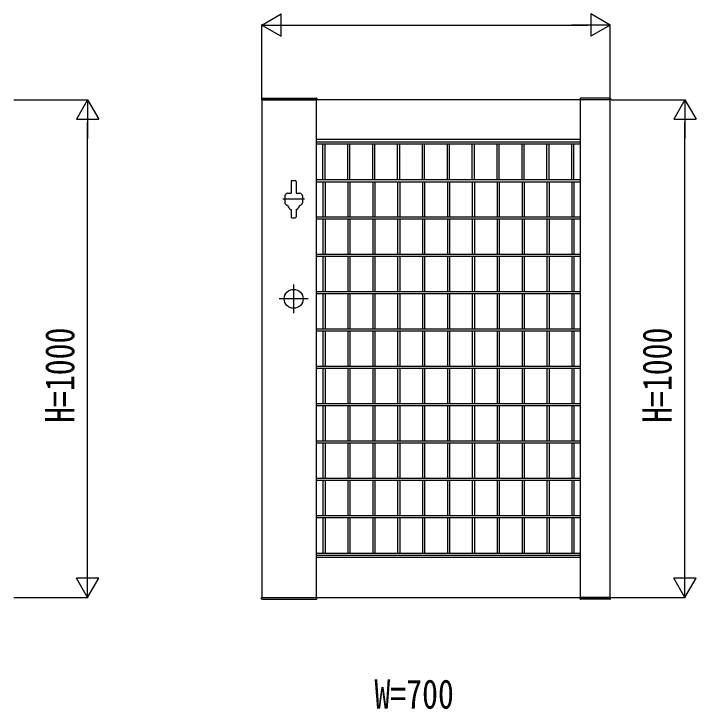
# Model space of a CAD drawing. Units: millimetres, scale not verified. Extents: x -8410 to 8410, y -5940 to 5940.
# Drawn here: x -1208 to 163, y -1474 to -78 of the extents above; entities that cross this region are included whole.
import ezdxf
from ezdxf.enums import TextEntityAlignment as Align

# ---------------------------------------------------------------- set-up
doc = ezdxf.new("R2010")
doc.units = ezdxf.units.MM
doc.header["$LTSCALE"] = 30
doc.layers.add('0-2_YKK_A1', color=4, linetype='Continuous')
doc.layers.add('0-3_YKK_D', color=6, linetype='Continuous')
doc.styles.add('ＭＳ ゴシック', font='')
doc.styles.get('ＭＳ ゴシック').set_extended_font_data('MS Gothic')

msp = doc.modelspace()

# ---------------------------------------------------------------- linework, layer by layer
at = {"layer": '0-2_YKK_A1'}
for p, q in [((-710.33, -247.45), (-710.46, -250)), ((-710.46, -250), (-599.46, -250)), ((-709.33, -246.5), (-600.59, -246.5)), ((-599.96, -1250), (-599.96, -250)), ((-599.59, -247.45), (-599.46, -250)), ((-70.33, -247.45), (-70.46, -250)), ((-9.46, -250), (-70.46, -250)), ((-69.96, -1250), (-69.96, -250)), ((-10.59, -246.5), (-69.33, -246.5)), ((-9.59, -247.45), (-9.46, -250)), ((-69.96, -330), (-599.96, -330)), ((-599.96, -334.8), (-69.96, -334.8)), ((-599.96, -338.8), (-69.96, -338.8)), ((-587.06, -410.4), (-587.06, -338.8)), ((-582.86, -410.4), (-582.86, -338.8)), ((-537.06, -410.4), (-537.06, -338.8)), ((-532.86, -410.4), (-532.86, -338.8)), ((-487.06, -410.4), (-487.06, -338.8)), ((-482.86, -410.4), (-482.86, -338.8)), ((-437.06, -410.4), (-437.06, -338.8)), ((-432.86, -410.4), (-432.86, -338.8)), ((-387.06, -410.4), (-387.06, -338.8)), ((-382.86, -410.4), (-382.86, -338.8)), ((-337.06, -410.4), (-337.06, -338.8)), ((-332.86, -410.4), (-332.86, -338.8)), ((-287.06, -410.4), (-287.06, -338.8)), ((-282.86, -410.4), (-282.86, -338.8)), ((-237.06, -410.4), (-237.06, -338.8)), ((-232.86, -410.4), (-232.86, -338.8)), ((-187.06, -410.4), (-187.06, -338.8)), ((-182.86, -410.4), (-182.86, -338.8)), ((-137.06, -410.4), (-137.06, -338.8)), ((-132.86, -410.4), (-132.86, -338.8)), ((-87.06, -410.4), (-87.06, -338.8)), ((-82.86, -410.4), (-82.86, -338.8)), ((-651.21, -414.5), (-651.21, -438)), ((-649.21, -412.5), (-642.71, -412.5)), ((-640.71, -414.5), (-640.71, -438)), ((-599.96, -410.4), (-69.96, -410.4)), ((-599.96, -414.6), (-69.96, -414.6)), ((-587.06, -414.6), (-587.06, -485.4)), ((-582.86, -414.6), (-582.86, -485.4)), ((-537.06, -414.6), (-537.06, -485.4)), ((-532.86, -414.6), (-532.86, -485.4)), ((-487.06, -414.6), (-487.06, -485.4)), ((-482.86, -414.6), (-482.86, -485.4)), ((-437.06, -414.6), (-437.06, -485.4)), ((-432.86, -414.6), (-432.86, -485.4)), ((-387.06, -414.6), (-387.06, -485.4)), ((-382.86, -414.6), (-382.86, -485.4)), ((-337.06, -414.6), (-337.06, -485.4)), ((-332.86, -414.6), (-332.86, -485.4)), ((-287.06, -414.6), (-287.06, -485.4)), ((-282.86, -414.6), (-282.86, -485.4)), ((-237.06, -414.6), (-237.06, -485.4)), ((-232.86, -414.6), (-232.86, -485.4)), ((-187.06, -414.6), (-187.06, -485.4)), ((-182.86, -414.6), (-182.86, -485.4)), ((-137.06, -414.6), (-137.06, -485.4)), ((-132.86, -414.6), (-132.86, -485.4)), ((-87.06, -414.6), (-87.06, -485.4)), ((-82.86, -414.6), (-82.86, -485.4)), ((-663.46, -443), (-663.46, -457)), ((-658.46, -438), (-651.21, -438)), ((-640.71, -438), (-633.46, -438)), ((-628.46, -443), (-628.46, -457)), ((-623.96, -450), (-667.96, -450)), ((-651.21, -470.84), (-651.21, -485.5)), ((-640.71, -470.84), (-640.71, -485.5)), ((-649.21, -487.5), (-642.71, -487.5)), ((-599.96, -485.4), (-69.96, -485.4)), ((-599.96, -489.6), (-69.96, -489.6)), ((-587.06, -489.6), (-587.06, -560.4)), ((-582.86, -489.6), (-582.86, -560.4)), ((-537.06, -489.6), (-537.06, -560.4)), ((-532.86, -489.6), (-532.86, -560.4)), ((-487.06, -489.6), (-487.06, -560.4)), ((-482.86, -489.6), (-482.86, -560.4)), ((-437.06, -489.6), (-437.06, -560.4)), ((-432.86, -489.6), (-432.86, -560.4)), ((-387.06, -489.6), (-387.06, -560.4)), ((-382.86, -489.6), (-382.86, -560.4)), ((-337.06, -489.6), (-337.06, -560.4)), ((-332.86, -489.6), (-332.86, -560.4)), ((-287.06, -489.6), (-287.06, -560.4)), ((-282.86, -489.6), (-282.86, -560.4)), ((-237.06, -489.6), (-237.06, -560.4)), ((-232.86, -489.6), (-232.86, -560.4)), ((-187.06, -489.6), (-187.06, -560.4)), ((-182.86, -489.6), (-182.86, -560.4)), ((-137.06, -489.6), (-137.06, -560.4)), ((-132.86, -489.6), (-132.86, -560.4)), ((-87.06, -489.6), (-87.06, -560.4)), ((-82.86, -489.6), (-82.86, -560.4)), ((-599.96, -560.4), (-69.96, -560.4)), ((-599.96, -564.6), (-69.96, -564.6)), ((-587.06, -564.6), (-587.06, -635.4)), ((-582.86, -564.6), (-582.86, -635.4)), ((-537.06, -564.6), (-537.06, -635.4)), ((-532.86, -564.6), (-532.86, -635.4)), ((-487.06, -564.6), (-487.06, -635.4)), ((-482.86, -564.6), (-482.86, -635.4)), ((-437.06, -564.6), (-437.06, -635.4)), ((-432.86, -564.6), (-432.86, -635.4)), ((-387.06, -564.6), (-387.06, -635.4)), ((-382.86, -564.6), (-382.86, -635.4)), ((-337.06, -564.6), (-337.06, -635.4)), ((-332.86, -564.6), (-332.86, -635.4)), ((-287.06, -564.6), (-287.06, -635.4)), ((-282.86, -564.6), (-282.86, -635.4)), ((-237.06, -564.6), (-237.06, -635.4)), ((-232.86, -564.6), (-232.86, -635.4)), ((-187.06, -564.6), (-187.06, -635.4)), ((-182.86, -564.6), (-182.86, -635.4)), ((-137.06, -564.6), (-137.06, -635.4)), ((-132.86, -564.6), (-132.86, -635.4)), ((-87.06, -564.6), (-87.06, -635.4)), ((-82.86, -564.6), (-82.86, -635.4)), ((-645.96, -621), (-645.96, -679)), ((-599.96, -635.4), (-69.96, -635.4)), ((-599.96, -639.6), (-69.96, -639.6)), ((-587.06, -639.6), (-587.06, -710.4)), ((-582.86, -639.6), (-582.86, -710.4)), ((-537.06, -639.6), (-537.06, -710.4)), ((-532.86, -639.6), (-532.86, -710.4)), ((-487.06, -639.6), (-487.06, -710.4)), ((-482.86, -639.6), (-482.86, -710.4)), ((-437.06, -639.6), (-437.06, -710.4)), ((-432.86, -639.6), (-432.86, -710.4)), ((-387.06, -639.6), (-387.06, -710.4)), ((-382.86, -639.6), (-382.86, -710.4)), ((-337.06, -639.6), (-337.06, -710.4)), ((-332.86, -639.6), (-332.86, -710.4)), ((-287.06, -639.6), (-287.06, -710.4)), ((-282.86, -639.6), (-282.86, -710.4)), ((-237.06, -639.6), (-237.06, -710.4)), ((-232.86, -639.6), (-232.86, -710.4)), ((-187.06, -639.6), (-187.06, -710.4)), ((-182.86, -639.6), (-182.86, -710.4)), ((-137.06, -639.6), (-137.06, -710.4)), ((-132.86, -639.6), (-132.86, -710.4)), ((-87.06, -639.6), (-87.06, -710.4)), ((-82.86, -639.6), (-82.86, -710.4)), ((-616.96, -650), (-674.96, -650)), ((-599.96, -710.4), (-69.96, -710.4)), ((-599.96, -714.6), (-69.96, -714.6)), ((-587.06, -714.6), (-587.06, -785.4)), ((-582.86, -714.6), (-582.86, -785.4)), ((-537.06, -714.6), (-537.06, -785.4)), ((-532.86, -714.6), (-532.86, -785.4)), ((-487.06, -714.6), (-487.06, -785.4)), ((-482.86, -714.6), (-482.86, -785.4)), ((-437.06, -714.6), (-437.06, -785.4)), ((-432.86, -714.6), (-432.86, -785.4)), ((-387.06, -714.6), (-387.06, -785.4)), ((-382.86, -714.6), (-382.86, -785.4)), ((-337.06, -714.6), (-337.06, -785.4)), ((-332.86, -714.6), (-332.86, -785.4)), ((-287.06, -714.6), (-287.06, -785.4)), ((-282.86, -714.6), (-282.86, -785.4)), ((-237.06, -714.6), (-237.06, -785.4)), ((-232.86, -714.6), (-232.86, -785.4)), ((-187.06, -714.6), (-187.06, -785.4)), ((-182.86, -714.6), (-182.86, -785.4)), ((-137.06, -714.6), (-137.06, -785.4)), ((-132.86, -714.6), (-132.86, -785.4)), ((-87.06, -714.6), (-87.06, -785.4)), ((-82.86, -714.6), (-82.86, -785.4)), ((-599.96, -785.4), (-69.96, -785.4)), ((-599.96, -789.6), (-69.96, -789.6)), ((-587.06, -789.6), (-587.06, -860.4)), ((-582.86, -789.6), (-582.86, -860.4)), ((-537.06, -789.6), (-537.06, -860.4)), ((-532.86, -789.6), (-532.86, -860.4)), ((-487.06, -789.6), (-487.06, -860.4)), ((-482.86, -789.6), (-482.86, -860.4)), ((-437.06, -789.6), (-437.06, -860.4)), ((-432.86, -789.6), (-432.86, -860.4)), ((-387.06, -789.6), (-387.06, -860.4)), ((-382.86, -789.6), (-382.86, -860.4)), ((-337.06, -789.6), (-337.06, -860.4)), ((-332.86, -789.6), (-332.86, -860.4)), ((-287.06, -789.6), (-287.06, -860.4)), ((-282.86, -789.6), (-282.86, -860.4)), ((-237.06, -789.6), (-237.06, -860.4)), ((-232.86, -789.6), (-232.86, -860.4)), ((-187.06, -789.6), (-187.06, -860.4)), ((-182.86, -789.6), (-182.86, -860.4)), ((-137.06, -789.6), (-137.06, -860.4)), ((-132.86, -789.6), (-132.86, -860.4)), ((-87.06, -789.6), (-87.06, -860.4)), ((-82.86, -789.6), (-82.86, -860.4)), ((-599.96, -860.4), (-69.96, -860.4)), ((-599.96, -864.6), (-69.96, -864.6)), ((-587.06, -864.6), (-587.06, -935.4)), ((-582.86, -864.6), (-582.86, -935.4)), ((-537.06, -864.6), (-537.06, -935.4)), ((-532.86, -864.6), (-532.86, -935.4)), ((-487.06, -864.6), (-487.06, -935.4)), ((-482.86, -864.6), (-482.86, -935.4)), ((-437.06, -864.6), (-437.06, -935.4)), ((-432.86, -864.6), (-432.86, -935.4)), ((-387.06, -864.6), (-387.06, -935.4)), ((-382.86, -864.6), (-382.86, -935.4)), ((-337.06, -864.6), (-337.06, -935.4)), ((-332.86, -864.6), (-332.86, -935.4)), ((-287.06, -864.6), (-287.06, -935.4)), ((-282.86, -864.6), (-282.86, -935.4)), ((-237.06, -864.6), (-237.06, -935.4)), ((-232.86, -864.6), (-232.86, -935.4)), ((-187.06, -864.6), (-187.06, -935.4)), ((-182.86, -864.6), (-182.86, -935.4)), ((-137.06, -864.6), (-137.06, -935.4)), ((-132.86, -864.6), (-132.86, -935.4)), ((-87.06, -864.6), (-87.06, -935.4)), ((-82.86, -864.6), (-82.86, -935.4)), ((-599.96, -935.4), (-69.96, -935.4)), ((-599.96, -939.6), (-69.96, -939.6)), ((-587.06, -939.6), (-587.06, -1010.4)), ((-582.86, -939.6), (-582.86, -1010.4)), ((-537.06, -939.6), (-537.06, -1010.4)), ((-532.86, -939.6), (-532.86, -1010.4)), ((-487.06, -939.6), (-487.06, -1010.4)), ((-482.86, -939.6), (-482.86, -1010.4)), ((-437.06, -939.6), (-437.06, -1010.4)), ((-432.86, -939.6), (-432.86, -1010.4)), ((-387.06, -939.6), (-387.06, -1010.4)), ((-382.86, -939.6), (-382.86, -1010.4)), ((-337.06, -939.6), (-337.06, -1010.4)), ((-332.86, -939.6), (-332.86, -1010.4)), ((-287.06, -939.6), (-287.06, -1010.4)), ((-282.86, -939.6), (-282.86, -1010.4)), ((-237.06, -939.6), (-237.06, -1010.4)), ((-232.86, -939.6), (-232.86, -1010.4)), ((-187.06, -939.6), (-187.06, -1010.4)), ((-182.86, -939.6), (-182.86, -1010.4)), ((-137.06, -939.6), (-137.06, -1010.4)), ((-132.86, -939.6), (-132.86, -1010.4)), ((-87.06, -939.6), (-87.06, -1010.4)), ((-82.86, -939.6), (-82.86, -1010.4)), ((-599.96, -1010.4), (-69.96, -1010.4)), ((-599.96, -1014.6), (-69.96, -1014.6)), ((-587.06, -1014.6), (-587.06, -1085.4)), ((-582.86, -1014.6), (-582.86, -1085.4)), ((-537.06, -1014.6), (-537.06, -1085.4)), ((-532.86, -1014.6), (-532.86, -1085.4)), ((-487.06, -1014.6), (-487.06, -1085.4)), ((-482.86, -1014.6), (-482.86, -1085.4)), ((-437.06, -1014.6), (-437.06, -1085.4)), ((-432.86, -1014.6), (-432.86, -1085.4)), ((-387.06, -1014.6), (-387.06, -1085.4)), ((-382.86, -1014.6), (-382.86, -1085.4)), ((-337.06, -1014.6), (-337.06, -1085.4)), ((-332.86, -1014.6), (-332.86, -1085.4)), ((-287.06, -1014.6), (-287.06, -1085.4)), ((-282.86, -1014.6), (-282.86, -1085.4)), ((-237.06, -1014.6), (-237.06, -1085.4)), ((-232.86, -1014.6), (-232.86, -1085.4)), ((-187.06, -1014.6), (-187.06, -1085.4)), ((-182.86, -1014.6), (-182.86, -1085.4)), ((-137.06, -1014.6), (-137.06, -1085.4)), ((-132.86, -1014.6), (-132.86, -1085.4)), ((-87.06, -1014.6), (-87.06, -1085.4)), ((-82.86, -1014.6), (-82.86, -1085.4)), ((-599.96, -1085.4), (-69.96, -1085.4)), ((-599.96, -1089.6), (-69.96, -1089.6)), ((-587.06, -1089.6), (-587.06, -1161.2)), ((-582.86, -1089.6), (-582.86, -1161.2)), ((-537.06, -1089.6), (-537.06, -1161.2)), ((-532.86, -1089.6), (-532.86, -1161.2)), ((-487.06, -1089.6), (-487.06, -1161.2)), ((-482.86, -1089.6), (-482.86, -1161.2)), ((-437.06, -1089.6), (-437.06, -1161.2)), ((-432.86, -1089.6), (-432.86, -1161.2)), ((-387.06, -1089.6), (-387.06, -1161.2)), ((-382.86, -1089.6), (-382.86, -1161.2)), ((-337.06, -1089.6), (-337.06, -1161.2)), ((-332.86, -1089.6), (-332.86, -1161.2)), ((-287.06, -1089.6), (-287.06, -1161.2)), ((-282.86, -1089.6), (-282.86, -1161.2)), ((-237.06, -1089.6), (-237.06, -1161.2)), ((-232.86, -1089.6), (-232.86, -1161.2)), ((-187.06, -1089.6), (-187.06, -1161.2)), ((-182.86, -1089.6), (-182.86, -1161.2)), ((-137.06, -1089.6), (-137.06, -1161.2)), ((-132.86, -1089.6), (-132.86, -1161.2)), ((-87.06, -1089.6), (-87.06, -1161.2)), ((-82.86, -1089.6), (-82.86, -1161.2)), ((-599.96, -1161.2), (-69.96, -1161.2)), ((-599.96, -1165.2), (-69.96, -1165.2)), ((-69.96, -1170), (-599.96, -1170)), ((-710.46, -1250), (-599.46, -1250)), ((-710.33, -1252.55), (-710.46, -1250)), ((-709.33, -1253.5), (-600.59, -1253.5)), ((-599.59, -1252.55), (-599.46, -1250)), ((-9.46, -1250), (-70.46, -1250)), ((-70.33, -1252.55), (-70.46, -1250)), ((-10.59, -1253.5), (-69.33, -1253.5)), ((-9.59, -1252.55), (-9.46, -1250))]:
    msp.add_line(p, q, dxfattribs=at)
msp.add_lwpolyline([(-9.96, -1250), (-9.96, -250), (-709.96, -250), (-709.96, -1250)], close=True, dxfattribs=at)
msp.add_circle((-645.96, -650), 19, dxfattribs=at)
for centre, radius, start, end in [((-709.33, -247.5), 1, 90, 177), ((-600.59, -247.5), 1, 3, 90), ((-69.33, -247.5), 1, 90, 177), ((-10.59, -247.5), 1, 3, 90), ((-649.21, -414.5), 2, 90, 180), ((-642.71, -414.5), 2, 0, 90), ((-658.46, -443), 5, 90, 180), ((-633.46, -443), 5, 0, 90), ((-658.46, -457), 5, 180, 270), ((-633.46, -457), 5, 270, 0), ((-645.96, -459.56), 12.5, 191.55262, 245.16541), ((-645.96, -459.5), 12.5, 294.83459, 348.44738), ((-645.96, -459.56), 12.5, 294.83459, 348.44738), ((-649.21, -485.5), 2, 180, 270), ((-642.71, -485.5), 2, 270, 0), ((-709.33, -1252.5), 1, 183, 270), ((-600.59, -1252.5), 1, 270, 357), ((-69.33, -1252.5), 1, 183, 270), ((-10.59, -1252.5), 1, 270, 357)]:
    msp.add_arc(centre, radius, start, end, dxfattribs=at)
at = {"layer": '0-3_YKK_D'}
for p, q in [((-709.96, -100), (-670.99, -77.5)), ((-670.99, -122.5), (-670.99, -77.5)), ((-9.96, -100), (-48.93, -77.5)), ((-48.93, -77.5), (-48.93, -122.5)), ((-709.96, -248), (-709.96, -99)), ((-709.96, -100), (-670.99, -122.5)), ((-709.96, -100), (-632.02, -100)), ((-664.96, -100), (-54.96, -100)), ((-9.96, -100), (-87.9, -100)), ((-9.96, -100), (-48.93, -122.5)), ((-9.96, -248), (-9.96, -99)), ((-1207.96, -250), (-1058.96, -250)), ((-1059.96, -250), (-1082.46, -288.97)), ((-1059.96, -250), (-1037.46, -288.97)), ((-1059.96, -250), (-1059.96, -327.94)), ((-7.96, -250), (141.04, -250)), ((140.04, -250), (117.54, -288.97)), ((140.04, -250), (162.54, -288.97)), ((140.04, -250), (140.04, -327.94)), ((-1082.46, -288.97), (-1037.46, -288.97)), ((117.54, -288.97), (162.54, -288.97)), ((-1059.96, -1205), (-1059.96, -295)), ((140.04, -1205), (140.04, -295)), ((-1059.96, -1250), (-1059.96, -1172.06)), ((140.04, -1250), (140.04, -1172.06)), ((-1059.96, -1250), (-1082.46, -1211.03)), ((-1037.46, -1211.03), (-1082.46, -1211.03)), ((-1059.96, -1250), (-1037.46, -1211.03)), ((140.04, -1250), (117.54, -1211.03)), ((162.54, -1211.03), (117.54, -1211.03)), ((140.04, -1250), (162.54, -1211.03)), ((-1207.96, -1250), (-1058.96, -1250)), ((-7.96, -1250), (141.04, -1250))]:
    msp.add_line(p, q, dxfattribs=at)

# ---------------------------------------------------------------- texts
at = {"layer": '0-3_YKK_D', "style": 'ＭＳ ゴシック', "width": 0.8}
for p in [(-1068.96, -899.33), (131.04, -899.33)]:
    msp.add_text('H=1000', height=58.65, rotation=90, dxfattribs=at).set_placement(p, align=Align.BOTTOM_LEFT)
msp.add_text('W=700', height=58.65, dxfattribs=at).set_placement((-483.69, -1491), align=Align.BOTTOM_LEFT)

doc.saveas('drawing.dxf')
